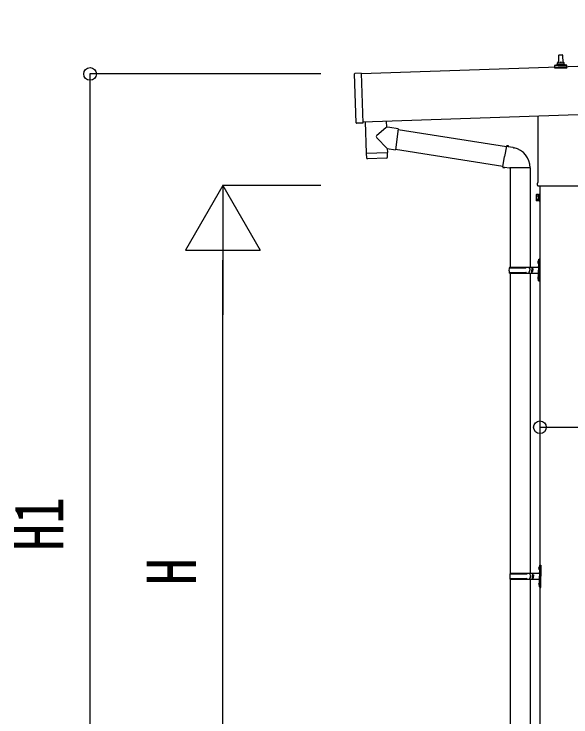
# Model space of a CAD drawing. Units: millimetres, scale not verified. Extents: x -18922 to 18922, y -13365 to 13365.
# Drawn here: x -6732 to -5054, y -467 to 1651 of the extents above; entities that cross this region are included whole.
import ezdxf
from ezdxf.enums import TextEntityAlignment as Align

# ---------------------------------------------------------------- set-up
doc = ezdxf.new("R2010")
doc.units = ezdxf.units.MM
doc.header["$LTSCALE"] = 50
for name, color, linetype in [('0-5_YKK_13', 4, 'Continuous'), ('0-6_YKK_A1', 4, 'Continuous'), ('0-7_YKK_D', 6, 'Continuous')]:
    doc.layers.add(name, color=color, linetype=linetype)
doc.styles.add('ＭＳ ゴシック', font='')
doc.styles.get('ＭＳ ゴシック').set_extended_font_data('MS Gothic')

msp = doc.modelspace()

# ---------------------------------------------------------------- linework, layer by layer
at = {"layer": '0-5_YKK_13'}
for p, q in [((-5090.41, 1503.76), (-5089.68, 1527.29)), ((-5088.68, 1528.26), (-5080.14, 1528.26)), ((-5079.14, 1527.29), (-5078.41, 1503.76)), ((-5094.41, 1499.55), (-5094.41, 1503.76)), ((-5093.41, 1503.76), (-5075.41, 1503.76)), ((-5074.41, 1499.55), (-5074.41, 1503.76)), ((-5102.66, 1488.26), (-5102.66, 1495.97)), ((-5066.16, 1488.26), (-5102.66, 1488.26)), ((-5102.28, 1496.76), (-5066.54, 1496.76)), ((-5101.9, 1496.95), (-5095.18, 1498.58)), ((-5094.79, 1498.76), (-5074.03, 1498.76)), ((-5066.93, 1496.95), (-5073.65, 1498.58)), ((-5066.16, 1488.26), (-5066.16, 1495.97)), ((-5700.62, 1322.8), (-5705.55, 1470.72)), ((-5685.59, 1472.38), (-5704.58, 1471.75)), ((-5152.71, 1144.27), (-5152.71, 1343.78)), ((-5610.13, 1328.4), (-5609.52, 1310.21)), ((-5573.92, 1305.15), (-5582.88, 1242.09)), ((-5574.18, 1303.33), (-5248.28, 1251.44)), ((-5607.37, 1245.57), (-5638.86, 1278.08)), ((-5247.96, 1253.26), (-5253.49, 1221.89)), ((-5247.96, 1253.26), (-5246.82, 1255.24)), ((-5246.82, 1255.24), (-5243.25, 1254.61)), ((-5243.25, 1254.61), (-5242.84, 1252.26)), ((-5670.9, 1230.43), (-5670.23, 1217.39)), ((-5666.43, 1231.58), (-5666.38, 1230.58)), ((-5611.46, 1233.41), (-5611.45, 1232.41)), ((-5607.37, 1245.57), (-5582.88, 1242.09)), ((-5607.37, 1245.57), (-5606.96, 1233.56)), ((-5582.62, 1243.92), (-5258.7, 1192.34)), ((-5228.32, 1249.44), (-5226.64, 1247.81)), ((-5226.64, 1247.81), (-5224.52, 1247.36)), ((-5609.62, 1216.46), (-5667.13, 1214.54)), ((-5259.02, 1190.52), (-5253.49, 1221.89)), ((-5259.02, 1190.52), (-5258.62, 1188.27)), ((-5259.02, 1190.52), (-5253.87, 1189.71)), ((-5258.62, 1188.27), (-5255.06, 1187.64)), ((-5255.06, 1187.64), (-5253.87, 1189.71)), ((-5253.87, 1189.71), (-5239.27, 1187.39)), ((-5239.27, 1187.39), (-5237.06, 1188.38)), ((-5176.76, 1187.98), (-5237.95, 1187.98)), ((-5236.91, 1187.98), (-5236.91, 888.5)), ((-5176.91, 1187.98), (-5176.91, 888.5)), ((-5154.41, 1135.5), (-5154.41, 1141)), ((-5016.47, 1132), (-5152.35, 1132)), ((-5158.41, 1106), (-5157.65, 1107.31)), ((-5158.41, 1106), (-5158.41, 1089)), ((-5151.41, 1102.41), (-5157.65, 1102.41)), ((-5158.41, 1089), (-5157.65, 1087.69)), ((-5151.41, 1092.59), (-5157.65, 1092.59)), ((-5151.41, 1087.69), (-5157.65, 1087.69)), ((-5148.91, 1088.3), (-5151.41, 1088.3)), ((-5150.91, 911.5), (-5147.91, 913)), ((-5150.91, 911.5), (-5150.91, 879.5)), ((-5147.91, 913), (-5147.91, 879.5)), ((-5147.91, 913), (-5146.91, 913)), ((-5146.91, 913), (-5146.91, 879.5)), ((-5153.21, 905.65), (-5151.17, 904.65)), ((-5151.94, 907.65), (-5151.31, 907.65)), ((-5151.94, 907.65), (-5151.94, 899.35)), ((-5151.94, 899.35), (-5151.31, 899.35)), ((-5151.31, 907.65), (-5151.31, 899.35)), ((-5151.31, 907.65), (-5150.91, 907.25)), ((-5151.31, 899.35), (-5150.91, 899.75)), ((-5151.17, 904.65), (-5150.56, 903.5)), ((-5150.91, 907.25), (-5150.91, 899.75)), ((-5239.91, 886.5), (-5189.58, 886.5)), ((-5239.91, 872.5), (-5189.58, 872.5)), ((-5238.91, 888.5), (-5152.91, 888.5)), ((-5238.91, 888.5), (-5238.91, 886.5)), ((-5238.91, 870.5), (-5238.91, 872.5)), ((-5238.91, 870.5), (-5152.91, 870.5)), ((-5236.91, 870.5), (-5236.91, -34)), ((-5179.91, 888.5), (-5179.91, 884)), ((-5179.91, 884), (-5177.91, 884)), ((-5179.91, 870.5), (-5179.91, 875)), ((-5179.91, 875), (-5177.91, 875)), ((-5177.91, 884), (-5177.91, 879.5)), ((-5177.91, 875), (-5177.91, 879.5)), ((-5176.91, 870.5), (-5176.91, -34)), ((-5171.91, 888.5), (-5171.91, 879.5)), ((-5171.91, 884), (-5168.91, 884)), ((-5171.91, 870.5), (-5171.91, 879.5)), ((-5171.91, 875), (-5168.91, 875)), ((-5168.91, 884), (-5168.91, 879.5)), ((-5168.91, 875), (-5168.91, 879.5)), ((-5150.91, 847.5), (-5150.91, 879.5)), ((-5147.91, 846), (-5147.91, 879.5)), ((-5146.91, 846), (-5146.91, 879.5)), ((-5153.21, 857.65), (-5151.17, 856.65)), ((-5151.94, 859.65), (-5151.31, 859.65)), ((-5151.94, 859.65), (-5151.94, 851.35)), ((-5151.94, 851.35), (-5151.31, 851.35)), ((-5151.31, 859.65), (-5151.31, 851.35)), ((-5151.31, 859.65), (-5150.91, 859.25)), ((-5151.31, 851.35), (-5150.91, 851.75)), ((-5151.17, 856.65), (-5150.56, 855.5)), ((-5150.91, 859.25), (-5150.91, 851.75)), ((-5150.91, 847.5), (-5147.91, 846)), ((-5147.91, 846), (-5146.91, 846)), ((-5150.71, -16.85), (-5148.67, -17.85)), ((-5149.44, -14.85), (-5148.81, -14.85)), ((-5149.44, -14.85), (-5149.44, -23.15)), ((-5148.81, -14.85), (-5148.81, -23.15)), ((-5148.81, -14.85), (-5148.41, -15.25)), ((-5148.67, -17.85), (-5148.06, -19)), ((-5148.41, -11), (-5145.41, -9.5)), ((-5148.41, -11), (-5148.41, -43)), ((-5148.41, -15.25), (-5148.41, -22.75)), ((-5145.41, -9.5), (-5145.41, -43)), ((-5145.41, -9.5), (-5144.41, -9.5)), ((-5144.41, -9.5), (-5144.41, -43)), ((-5237.41, -36), (-5187.08, -36)), ((-5236.41, -34), (-5150.41, -34)), ((-5236.41, -34), (-5236.41, -36)), ((-5177.41, -34), (-5177.41, -38.5)), ((-5177.41, -38.5), (-5175.41, -38.5)), ((-5175.41, -38.5), (-5175.41, -43)), ((-5169.41, -34), (-5169.41, -43)), ((-5169.41, -38.5), (-5166.41, -38.5)), ((-5166.41, -38.5), (-5166.41, -43)), ((-5149.44, -23.15), (-5148.81, -23.15)), ((-5148.81, -23.15), (-5148.41, -22.75)), ((-5237.41, -50), (-5187.08, -50)), ((-5236.91, -51.99), (-5236.91, -956.5)), ((-5236.41, -52), (-5236.41, -50)), ((-5236.41, -52), (-5150.41, -52)), ((-5177.41, -52), (-5177.41, -47.5)), ((-5177.41, -47.5), (-5175.41, -47.5)), ((-5176.91, -51.99), (-5176.91, -956.5)), ((-5175.41, -47.5), (-5175.41, -43)), ((-5169.41, -52), (-5169.41, -43)), ((-5169.41, -47.5), (-5166.41, -47.5)), ((-5166.41, -47.5), (-5166.41, -43)), ((-5149.44, -62.85), (-5148.81, -62.85)), ((-5149.44, -62.85), (-5149.44, -71.15)), ((-5148.81, -62.85), (-5148.81, -71.15)), ((-5148.81, -62.85), (-5148.41, -63.25)), ((-5148.41, -75), (-5148.41, -43)), ((-5148.41, -63.25), (-5148.41, -70.75)), ((-5145.41, -76.5), (-5145.41, -43)), ((-5144.41, -76.5), (-5144.41, -43)), ((-5150.71, -64.85), (-5148.67, -65.85)), ((-5149.44, -71.15), (-5148.81, -71.15)), ((-5148.81, -71.15), (-5148.41, -70.75)), ((-5148.67, -65.85), (-5148.06, -67)), ((-5148.41, -75), (-5145.41, -76.5)), ((-5145.41, -76.5), (-5144.41, -76.5))]:
    msp.add_line(p, q, dxfattribs=at)
for points in [[(-5685.59, 1472.38), (-5680.6, 1322.46), (-5699.58, 1321.83)], [(-5674.09, 1326.27), (-5670.93, 1231.43), (-5606.96, 1233.56)], [(-5609.52, 1310.21), (-5611.61, 1308.45), (-5638.83, 1285.41)], [(-5573.92, 1305.15), (-5599.83, 1308.84), (-5609.52, 1310.21)], [(-5247.96, 1253.26), (-5242.84, 1252.26), (-5228.32, 1249.44)], [(-5606.72, 1219.51), (-5606.93, 1232.56), (-5670.9, 1230.43)], [(-5151.41, 1087.69), (-5151.41, 1107.31), (-5157.65, 1107.31)], [(-5151.41, 1088.3), (-5151.41, 1106.7), (-5148.91, 1106.7)], [(-5153.21, 901.35), (-5151.17, 902.35), (-5150.56, 903.5)], [(-5153.21, 853.35), (-5151.17, 854.35), (-5150.56, 855.5)], [(-5150.71, -21.15), (-5148.67, -20.15), (-5148.06, -19)], [(-5150.71, -69.15), (-5148.67, -68.15), (-5148.06, -67)]]:
    msp.add_lwpolyline(points, dxfattribs=at)
msp.add_lwpolyline([(-5148.91, 1087), (-5148.91, 1108), (-5146.91, 1108), (-5146.91, 1087)], close=True, dxfattribs=at)
for centre, radius, start, end in [((-5088.68, 1527.26), 1, 90, 178.60509), ((-5080.14, 1527.26), 1, 1.39491, 90), ((-5090.33, 1503.13), 4.13, 90, 171.17633), ((-5093.41, 1502.76), 1, 90, 180), ((-5081.08, 1503.76), 4.83, 133.60282, 180), ((-5087.74, 1503.76), 4.83, 0, 46.39718), ((-5078.5, 1503.13), 4.13, 8.82367, 90), ((-5075.41, 1502.76), 1, 0, 90), ((-5101.66, 1495.97), 1, 103.62699, 180), ((-5095.41, 1499.55), 1, 283.62699, 0), ((-5073.41, 1499.55), 1, 180, 256.37301), ((-5067.16, 1495.97), 1, 0, 76.37301), ((-5704.55, 1470.75), 1, 91.90915, 181.90915), ((-5699.62, 1322.83), 1, 181.90915, 271.90915), ((-5635.44, 1281.73), 5, 132.56466, 226.88314), ((-5237.06, 1188.38), 60.3, 359.62495, 78), ((-5667.24, 1217.54), 3, 182.90915, 271.95747), ((-5609.72, 1219.46), 3, 271.90915, 0.90915), ((-5150.41, 1141), 4, 125.09963, 180), ((-5150.41, 1135.5), 4, 180, 194.47751), ((-5150.41, 1135.5), 4, 194.47751, 241.04498), ((-5154.07, 1104.86), 4.34, 145.61575, 214.38425), ((-5142.17, 1097.5), 16.24, 162.41205, 197.58795), ((-5154.07, 1090.14), 4.34, 145.61575, 214.38425), ((-5147.61, 903.5), 6, 136.21765, 223.78235), ((-5152.91, 890.5), 2, 270, 359.99998), ((-5191.16, 879.5), 49.25, 171.82876, 180.00002), ((-5191.16, 879.5), 49.25, 180.00002, 188.17127), ((-5189.58, 888.5), 2, 270, 359.99998), ((-5189.58, 870.5), 2, 0.00005, 90.00004), ((-5152.91, 868.5), 2, 0.00005, 90.00004), ((-5147.61, 855.5), 6, 136.21765, 223.78235), ((-5145.11, -19), 6, 136.21765, 223.78235), ((-5188.66, -43), 49.25, 171.82876, 180.00002), ((-5187.08, -34), 2, 270, 359.99998), ((-5150.41, -32), 2, 270, 359.99998), ((-5188.66, -43), 49.25, 180.00002, 188.17127), ((-5187.08, -52), 2, 0.00005, 90.00004), ((-5145.11, -67), 6, 136.21765, 223.78235), ((-5150.41, -54), 2, 0.00005, 90.00004)]:
    msp.add_arc(centre, radius, start, end, dxfattribs=at)
at = {"layer": '0-6_YKK_A1'}
for p, q in [((-293.54, 1650.81), (-5685.55, 1471.1)), ((-5680.72, 1326.18), (-288.71, 1505.92)), ((-5146.91, 1132), (-5146.91, -1665.5))]:
    msp.add_line(p, q, dxfattribs=at)
at = {"layer": '0-7_YKK_D'}
for p, q in [((-5807.05, 1470.45), (-6504.01, 1470.45)), ((-6503.01, -1165.5), (-6503.01, 1470.45)), ((-6103.01, 1134.5), (-6215.51, 939.64)), ((-5807.05, 1134.5), (-6104.01, 1134.5)), ((-6103.01, 1134.5), (-5990.51, 939.64)), ((-6103.01, 1134.5), (-6103.01, 744.79)), ((-6215.51, 939.64), (-5990.51, 939.64)), ((-6103.01, -940.5), (-6103.01, 909.5))]:
    msp.add_line(p, q, dxfattribs=at)
msp.add_lwpolyline([(-5146.91, 406.11), (-5021.91, 406.11), (-4429.71, 406.11)], dxfattribs=at)
for centre in [(-6503.01, 1470.45), (-5146.91, 406.11)]:
    msp.add_circle(centre, 19.12, dxfattribs=at)

# ---------------------------------------------------------------- texts
at = {"layer": '0-7_YKK_D', "style": 'ＭＳ ゴシック', "width": 0.8}
for s, p in [('H1', (-6539.01, 33.67)), ('H', (-6139.01, -69.5))]:
    msp.add_text(s, height=148.5, rotation=90, dxfattribs=at).set_placement(p, align=Align.BOTTOM_LEFT)

doc.saveas('drawing.dxf')
